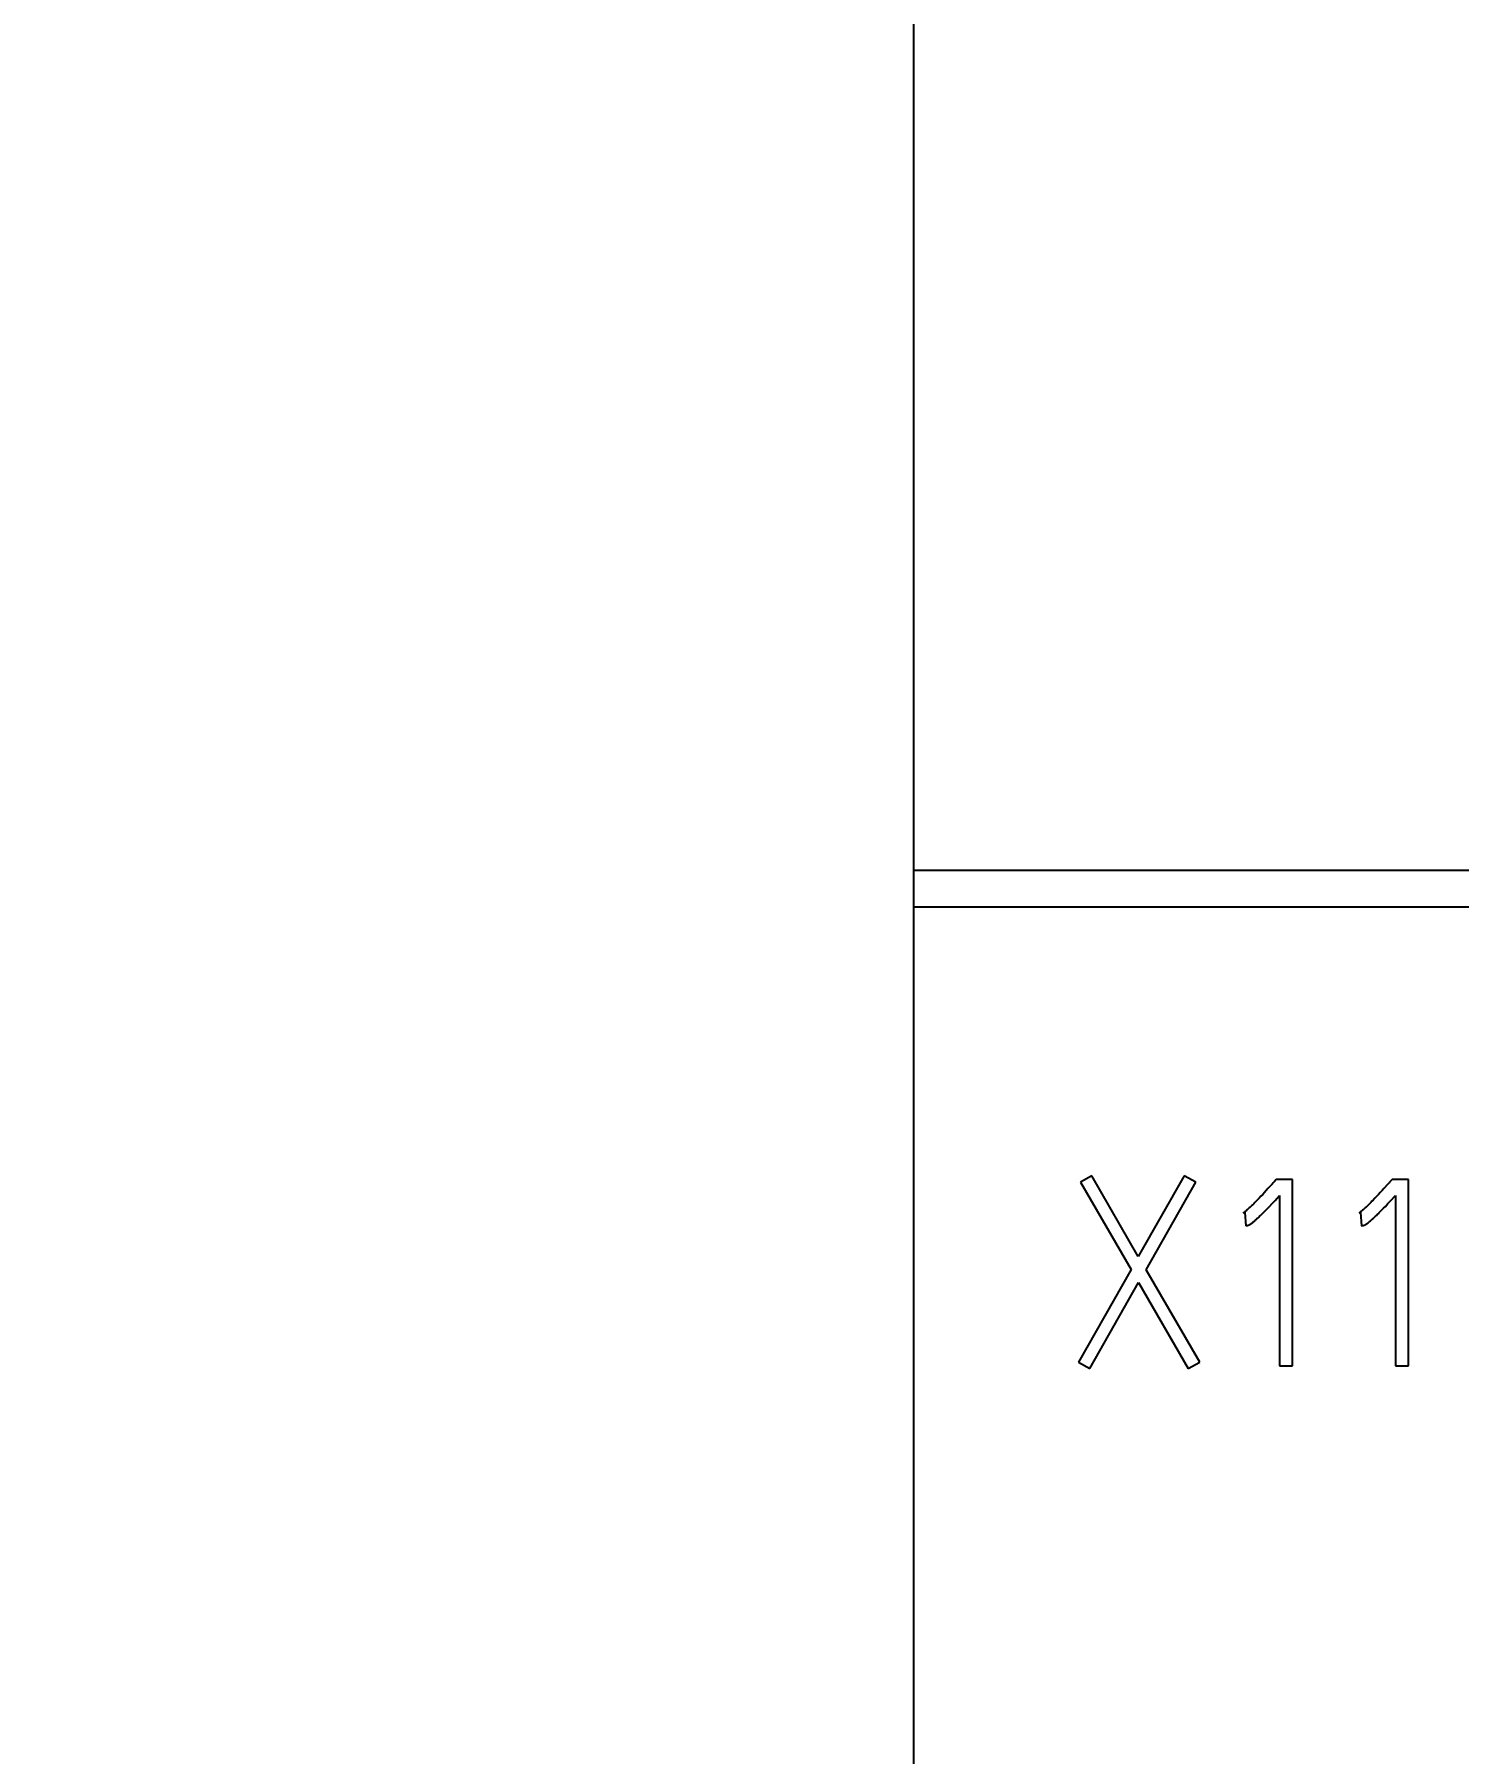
# Model space of a CAD drawing. Extents: x 0 to 420, y 0 to 297.
# Drawn here: x 102.08 to 115.04, y 158.01 to 173.65 of the extents above; entities that cross this region are included whole.
import ezdxf
from ezdxf.enums import TextEntityAlignment as Align

# ---------------------------------------------------------------- set-up
doc = ezdxf.new("R2010")
doc.units = 0
doc.header["$LTSCALE"] = 23.1
for name, color, linetype in [('10000_FRONT', 7, 'CONTINUOUS'), ('10100_DIM_FRONT', 7, 'CONTINUOUS'), ('10500_FRONT_LABELING', 7, 'CONTINUOUS')]:
    doc.layers.add(name, color=color, linetype=linetype)
doc.dimstyles.get("Standard").update_dxf_attribs({"dimtxt": 2.5, "dimasz": 2.5, "dimexe": 1.25, "dimexo": 0.625, "dimtad": 1, "dimcen": 2.5, "dimazin": 3, "dimtfac": 1, "dimtmove": 0, "dimatfit": 3})

# ---------------------------------------------------------------- blocks, each defined once
blk = doc.blocks.new('*D0')
at = {"layer": '10100_DIM_FRONT', "linetype": 'CONTINUOUS'}
for p, q in [((145.579763, 188.190376), (145.579763, 132.165384)), ((110.079763, 145.840376), (110.079763, 132.165384)), ((110.079763, 134.165384), (127.829763, 134.165384)), ((145.579763, 134.165384), (127.829763, 134.165384))]:
    blk.add_line(p, q, dxfattribs=at)
for points in [[(113.579763, 134.665384), (110.079763, 134.165384), (113.579763, 133.665384)], [(142.079763, 133.665384), (145.579763, 134.165384), (142.079763, 134.665384)]]:
    blk.add_solid(points, dxfattribs=at)
blk.add_text('35,5', height=3.5, dxfattribs=at).set_placement((123.999105, 135.040384), (133.499105, 135.040384), align=Align.FIT)
blk = doc.blocks.new('*D1')
at = {"layer": '10100_DIM_FRONT', "linetype": 'CONTINUOUS'}
for p, q in [((145.58, 188.19), (145.58, 123.957)), ((102.08, 147.741), (102.08, 123.957)), ((102.08, 125.957), (123.83, 125.957)), ((145.58, 125.957), (123.83, 125.957))]:
    blk.add_line(p, q, dxfattribs=at)
for points in [[(105.58, 126.457), (102.08, 125.957), (105.58, 125.457)], [(142.08, 125.457), (145.58, 125.957), (142.08, 126.457)]]:
    blk.add_solid(points, dxfattribs=at)
blk.add_text('43,5', height=3.5, dxfattribs=at).set_placement((119.796, 126.832), (129.546, 126.832), align=Align.FIT)

msp = doc.modelspace()

# ---------------------------------------------------------------- linework, layer by layer
at = {"layer": '10000_FRONT', "color": 7, "linetype": 'CONTINUOUS'}
for p, q in [((110.08, 233.191), (110.08, 143.191)), ((110.08, 166.044), (145.58, 166.044)), ((110.08, 165.711), (145.58, 165.711))]:
    msp.add_line(p, q, dxfattribs=at)
at = {"layer": '10500_FRONT_LABELING', "color": 7, "linetype": 'CONTINUOUS'}
for p, q in [((111.7, 163.267), (111.599, 163.208)), ((112.124, 162.532), (111.7, 163.267)), ((112.542, 163.267), (112.124, 162.532)), ((112.648, 163.208), (112.542, 163.267)), ((111.599, 163.208), (112.058, 162.414)), ((112.195, 162.411), (112.648, 163.208)), ((113.256, 163.097), (113.239, 163.08)), ((113.272, 163.114), (113.256, 163.097)), ((113.288, 163.131), (113.272, 163.114)), ((113.304, 163.149), (113.288, 163.131)), ((113.379, 163.232), (113.362, 163.213)), ((113.368, 163.041), (113.409, 163.086)), ((113.527, 163.232), (113.379, 163.232)), ((113.409, 163.086), (113.409, 161.539)), ((113.527, 161.539), (113.527, 163.232)), ((114.31, 163.097), (114.293, 163.08)), ((114.326, 163.114), (114.31, 163.097)), ((114.342, 163.131), (114.326, 163.114)), ((114.358, 163.149), (114.342, 163.131)), ((114.433, 163.232), (114.416, 163.213)), ((114.422, 163.041), (114.463, 163.086)), ((114.581, 163.232), (114.433, 163.232)), ((114.463, 163.086), (114.463, 161.539)), ((114.581, 161.539), (114.581, 163.232)), ((113.079, 162.928), (113.094, 162.933)), ((113.094, 162.933), (113.101, 162.812)), ((113.196, 163.034), (113.185, 163.023)), ((113.207, 163.045), (113.196, 163.034)), ((113.223, 163.062), (113.207, 163.045)), ((113.239, 163.08), (113.223, 163.062)), ((113.252, 162.921), (113.263, 162.933)), ((113.263, 162.933), (113.275, 162.945)), ((113.275, 162.945), (113.287, 162.956)), ((113.287, 162.956), (113.302, 162.972)), ((113.302, 162.972), (113.318, 162.988)), ((113.318, 162.988), (113.341, 163.013)), ((113.341, 163.013), (113.368, 163.041)), ((114.133, 162.928), (114.147, 162.933)), ((114.147, 162.933), (114.155, 162.812)), ((114.25, 163.034), (114.239, 163.023)), ((114.261, 163.045), (114.25, 163.034)), ((114.277, 163.062), (114.261, 163.045)), ((114.293, 163.08), (114.277, 163.062)), ((114.306, 162.921), (114.317, 162.933)), ((114.317, 162.933), (114.329, 162.945)), ((114.329, 162.945), (114.341, 162.956)), ((114.341, 162.956), (114.356, 162.972)), ((114.356, 162.972), (114.372, 162.988)), ((114.372, 162.988), (114.395, 163.013)), ((114.395, 163.013), (114.422, 163.041)), ((113.22, 162.89), (113.228, 162.898)), ((113.228, 162.898), (113.236, 162.905)), ((113.236, 162.905), (113.244, 162.913)), ((113.244, 162.913), (113.252, 162.921)), ((114.274, 162.89), (114.282, 162.898)), ((114.282, 162.898), (114.29, 162.905)), ((114.29, 162.905), (114.298, 162.913)), ((114.298, 162.913), (114.306, 162.921)), ((112.058, 162.414), (111.58, 161.572)), ((112.683, 161.572), (112.195, 162.411)), ((111.684, 161.513), (112.127, 162.294)), ((112.127, 162.294), (112.579, 161.513)), ((111.58, 161.572), (111.684, 161.513)), ((112.579, 161.513), (112.683, 161.572)), ((113.409, 161.539), (113.527, 161.539)), ((114.463, 161.539), (114.581, 161.539))]:
    msp.add_line(p, q, dxfattribs=at)
for points in [[(113.352, 163.201), (113.341, 163.19), (113.304, 163.149)], [(113.362, 163.213), (113.357, 163.207), (113.352, 163.201)], [(114.406, 163.201), (114.395, 163.19), (114.358, 163.149)], [(114.416, 163.213), (114.411, 163.207), (114.406, 163.201)], [(113.185, 163.023), (113.174, 163.011), (113.168, 163.006), (113.163, 163), (113.157, 162.995), (113.151, 162.989), (113.146, 162.984), (113.14, 162.978), (113.134, 162.973), (113.128, 162.968), (113.122, 162.962), (113.116, 162.957), (113.11, 162.952), (113.104, 162.947), (113.098, 162.942), (113.092, 162.937), (113.086, 162.932), (113.083, 162.93), (113.079, 162.928)], [(114.239, 163.023), (114.228, 163.011), (114.222, 163.006), (114.217, 163), (114.211, 162.995), (114.205, 162.989), (114.2, 162.984), (114.194, 162.978), (114.188, 162.973), (114.182, 162.968), (114.176, 162.962), (114.17, 162.957), (114.164, 162.952), (114.158, 162.947), (114.152, 162.942), (114.146, 162.937), (114.14, 162.932), (114.137, 162.93), (114.133, 162.928)], [(113.101, 162.812), (113.103, 162.812), (113.106, 162.813), (113.109, 162.813), (113.112, 162.813), (113.117, 162.815), (113.12, 162.815), (113.123, 162.816), (113.125, 162.817), (113.128, 162.818), (113.131, 162.819), (113.133, 162.82), (113.138, 162.823), (113.143, 162.826), (113.147, 162.829), (113.152, 162.832), (113.157, 162.835), (113.161, 162.839), (113.165, 162.842), (113.17, 162.846), (113.174, 162.849), (113.178, 162.853), (113.183, 162.856), (113.187, 162.86), (113.191, 162.864), (113.195, 162.867), (113.199, 162.871), (113.203, 162.875), (113.207, 162.879), (113.212, 162.882), (113.22, 162.89)], [(114.155, 162.812), (114.157, 162.812), (114.16, 162.813), (114.163, 162.813), (114.166, 162.813), (114.171, 162.815), (114.174, 162.815), (114.177, 162.816), (114.179, 162.817), (114.182, 162.818), (114.185, 162.819), (114.187, 162.82), (114.192, 162.823), (114.197, 162.826), (114.201, 162.829), (114.206, 162.832), (114.21, 162.835), (114.215, 162.839), (114.219, 162.842), (114.224, 162.846), (114.228, 162.849), (114.232, 162.853), (114.237, 162.856), (114.241, 162.86), (114.245, 162.864), (114.249, 162.867), (114.253, 162.871), (114.257, 162.875), (114.261, 162.879), (114.265, 162.882), (114.274, 162.89)]]:
    msp.add_lwpolyline(points, dxfattribs=at)

# ---------------------------------------------------------------- dimensions: what is measured, and where the dimension line sits
at = {"layer": '10100_DIM_FRONT', "linetype": 'CONTINUOUS'}
for base, p1, picture, middle in [((145.58, 125.957), (102.08, 147.741), '*D1', (124.671, 128.582)), ((145.58, 134.165), (110.08, 145.84), '*D0', (128.749, 136.79))]:
    dim = msp.add_linear_dim(base=base, p1=p1, p2=(145.58, 188.19), dimstyle='Standard', dxfattribs=at)
    dim.commit()
    dim.dimension.update_dxf_attribs({"geometry": picture, "text_midpoint": middle, "dimtype": 128})

doc.saveas('drawing.dxf')
